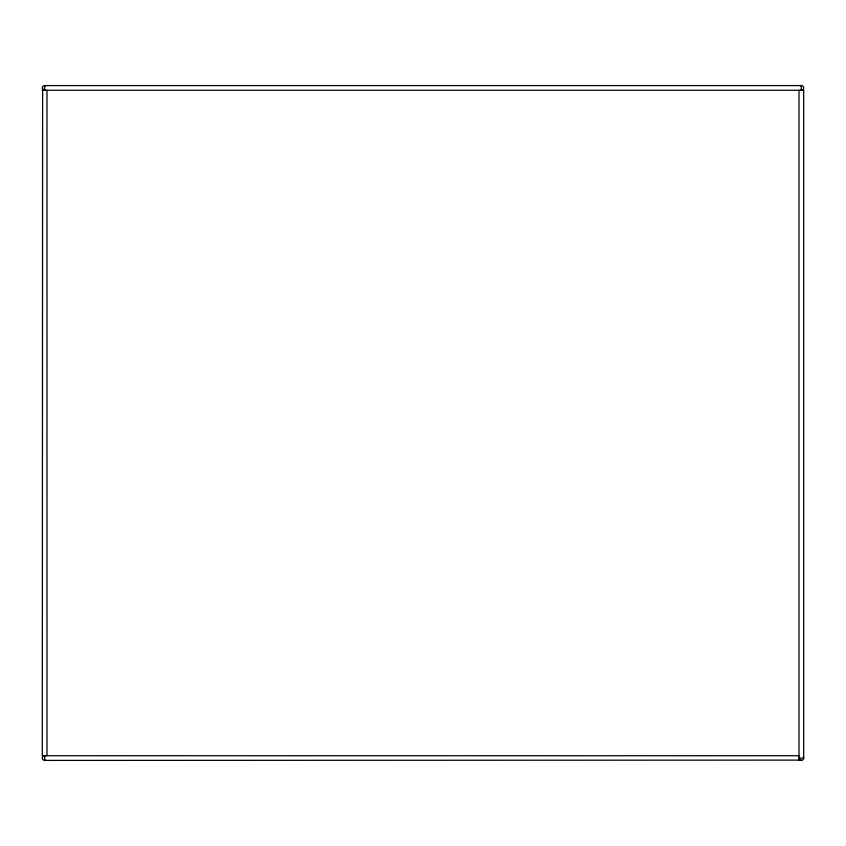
<?xml version="1.0" encoding="UTF-8"?>
<svg xmlns="http://www.w3.org/2000/svg" width="846" height="846" viewBox="0 0 846 846"><rect width="100%" height="100%" fill="white"/><g stroke="black" fill="none" stroke-linecap="round" stroke-linejoin="round"><path stroke-width="1.27" d="M42.617 87.921L42.3 755.732L799.089 755.732M42.3 90.268L803.7 90.268L803.7 758.079L799.005 758.079M801.352 90.268L801.352 85.583L44.648 85.583L44.648 90.268M801.352 760.11L44.648 760.417L44.648 755.732M799.005 90.268L799.005 760.417M46.995 90.194L46.995 755.732M803.383 756.906A2.348 2.348 0 0 1 801.659 760.406A2.348 2.348 0 0 1 799.089 757.466M45.821 760.11A2.348 2.348 0 0 1 42.321 758.386A2.348 2.348 0 0 1 45.25 755.806M45.25 90.194A2.348 2.348 0 0 1 42.321 87.614A2.348 2.348 0 0 1 45.821 85.89M800.179 85.89A2.348 2.348 0 0 1 803.679 87.614A2.348 2.348 0 0 1 800.75 90.194"/></g></svg>
